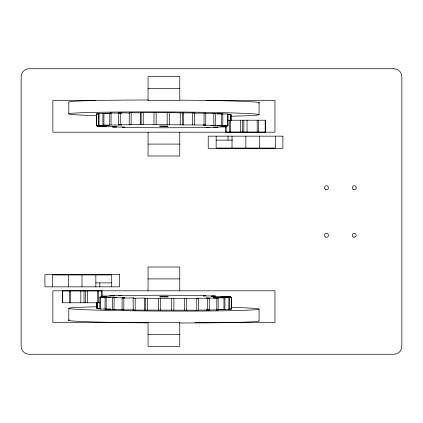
<?xml version="1.0" encoding="UTF-8"?>
<svg xmlns="http://www.w3.org/2000/svg" width="423" height="423" viewBox="0 0 423 423"><rect width="100%" height="100%" fill="white"/><g stroke="black" fill="none" stroke-linecap="round" stroke-linejoin="round"><path stroke-width="0.63" d="M68.769 113.924L68.822 102.033M68.769 320.28L68.822 308.388M106.744 126.266L97.179 126.123L96.893 126.065L105.068 125.98L96.529 125.795L96.576 113.903L98.538 113.835M96.529 125.795L96.719 113.85M96.656 302.419L96.772 308.309M100.394 308.732L96.994 308.637L97.02 302.688M97.279 308.69L97.306 302.746M98.464 125.483L98.517 113.586L109.16 113.501L102.963 113.301L102.911 125.197L109.113 125.393L96.671 125.742M99.03 125.43L99.082 113.538M99.839 297.073L99.786 308.964L110.773 309.128L105.047 309.287L105.1 297.39L110.826 297.237L99.839 297.073L106.892 296.951L101.663 296.851M100.494 309.017L100.547 297.126M102.911 125.197L103.884 125.15L103.936 113.258L109.753 113.285M112.566 309.35L106.147 309.335L106.199 297.443L105.1 297.39M109.705 124.944L109.758 113.052L121.687 113.078L118.63 112.851L118.577 124.743L121.634 124.965L103.884 125.15M111.043 124.907L111.09 113.015M122.517 309.594L112.571 309.583L112.624 297.692L116.801 297.501L106.199 297.443M114.02 309.631L114.073 297.739L112.624 297.692M118.577 124.743L120.227 124.716L120.28 112.819L129.85 112.946M133.626 309.842L122.073 309.848L122.125 297.956L124.611 297.755L114.073 297.739M123.817 309.89L123.865 297.998L122.125 297.956M120.227 124.716L130.527 124.822L129.189 124.595L129.242 112.703L140.637 112.841M194.252 113.158L205.805 113.153L205.752 125.044L183.376 124.875L183.476 112.92L169.396 112.645L140.674 112.692L140.706 124.727L131.093 124.579L131.146 112.682M187.162 310.175L133.182 310.07L133.15 298.099L133.98 297.961L123.865 297.998M135.154 310.107L135.201 298.21L142.176 298.088L144.502 298.125L144.402 310.08M140.484 124.663L141.139 124.51L141.187 112.613M183.376 124.875L143.217 124.499L143.27 112.608M145.475 310.244L145.523 298.352L144.449 298.189M147.595 310.265L147.648 298.374L198.683 298.405L198.636 310.297L187.236 310.159M153.956 124.484L154.004 112.592M156.135 124.484L156.182 112.592M158.477 310.355L158.53 298.464M160.671 310.371L160.719 298.474M167.154 124.526L167.207 112.629M169.348 124.536L169.396 112.645M171.69 310.408L171.743 298.516M173.869 310.408L173.922 298.516M180.23 124.626L180.277 112.735M182.35 124.648L182.403 112.756M184.608 310.392L184.661 298.501M186.686 310.387L186.739 298.49M192.671 124.79L192.724 112.893L194.776 113.01L194.025 113.153M194.643 124.822L194.691 112.93M196.732 310.318L196.78 298.421M204.008 125.002L204.06 113.11M207.598 310.181L207.645 298.284L209.3 298.257L209.248 310.149L198.953 310.043M213.853 113.369L215.302 113.417L215.254 125.308L213.805 125.261L213.853 113.369L205.636 113.406M216.782 309.985L216.835 298.093L218.173 298.056L218.12 309.948L206.191 309.922L209.248 310.149M221.731 113.665L222.826 113.713L222.778 125.61L221.678 125.557L221.731 113.665L215.307 113.65M223.941 309.742L223.989 297.85L224.962 297.803L224.914 309.699L218.12 309.715M227.384 113.983L228.087 114.036L228.039 125.927L227.331 125.874L227.384 113.983L217.105 113.872L222.826 113.713M228.795 309.462L228.843 297.57L229.414 297.517L229.361 309.414L218.712 309.499L224.914 309.699M230.572 120.254L230.593 114.31L227.484 114.268M230.858 120.312L230.884 114.363L230.593 114.31M231.222 120.581L231.106 114.691M231.154 309.15L231.349 297.205L231.296 309.097L229.335 309.165M259.056 114.612L259.103 102.72M259.056 320.967L259.103 309.076M183.476 112.92L192.724 112.893M205.752 125.044L203.267 125.245L213.805 125.261M122.073 309.848L122.638 309.773M133.848 309.848L133.182 310.07M215.302 113.417L212.663 113.549M215.254 125.308L211.119 125.488L221.678 125.557M112.571 309.583L115.215 309.451M102.963 113.301L103.936 113.258M106.739 126.276L99.685 126.392L116.648 126.826L112.47 127.011L113.919 127.059L124.457 127.074L121.972 127.281L123.717 127.318L160.571 127.799L207.492 127.609L209.147 127.582L206.091 127.36L216.682 127.413L218.019 127.376L213.298 127.159L225.459 126.895M220.986 126.049L228.039 125.927M221.139 296.724L228.187 296.608L211.225 296.174L215.402 295.989L213.953 295.941L203.437 295.931L205.906 295.719L167.307 295.201L120.381 295.391L118.731 295.418L121.782 295.64L111.196 295.587L109.858 295.624L114.575 295.841L102.419 296.105M222.778 125.61L217.052 125.763L227.331 125.874M118.63 112.851L120.28 112.819M228.171 114.4L230.884 114.363M96.994 308.637L99.701 308.6M129.189 124.595L131.093 124.579M231.207 297.258L221.948 297.343L229.414 297.517M225.369 126.318L222.657 126.345L225.517 126.429M102.509 296.682L105.221 296.655L102.355 296.571M141.139 124.51L143.217 124.499M226.226 126.609L221.795 126.662L226.189 126.763M101.652 296.391L106.083 296.338L101.689 296.237M228.843 297.57L218.802 297.602L224.962 297.803M148.05 88.566L179.775 88.566M95.836 100.463L52.875 100.463L52.875 132.188L274.95 132.188L274.95 100.463L206.033 100.463M227.786 120.222L265.358 120.222L265.358 132.119L225.861 132.119L225.861 126.17M216.153 140.119L232.581 140.119M148.05 144.084L179.775 144.084M148.05 278.916L179.775 278.916M95.73 282.881L111.72 282.881M100.092 302.778L62.519 302.778L62.519 290.881L102.017 290.881L102.017 296.83M194.977 322.538L274.95 322.538L274.95 290.813L52.875 290.813L52.875 322.538L179.775 322.538L179.775 346.331L148.05 346.331L148.05 322.538M148.05 334.434L179.775 334.434M223.989 297.85L213.451 297.834L218.173 298.056M216.835 298.093L206.239 298.025L209.3 298.257M226.21 126.149L220.98 126.054M145.523 298.352L147.648 298.374M207.645 298.284L197.345 298.178L198.683 298.405M133.234 298.178L135.201 298.21M96.576 113.903L98.839 113.946M231.349 297.205L222.81 297.02L230.984 296.935L230.699 296.877L221.134 296.735M229.033 309.054L231.296 309.097M105.047 309.287L106.147 309.335M109.758 113.052L111.149 113.131M216.729 309.869L218.12 309.948M129.856 112.862L129.242 112.703M275.32 136.153L275.32 148.05L216.153 148.05L216.153 136.153M265.179 120.222L265.179 132.119M259.458 136.153L259.458 148.05M258.316 120.222L258.316 132.119M257.184 120.222L257.184 132.119M247.053 120.222L247.053 132.119M245.869 136.153L245.869 148.05M243.828 120.222L243.828 132.119M242.411 120.222L242.411 132.119M240.544 120.222L240.544 132.119M232.016 136.153L232.016 148.05M230.387 120.222L230.387 132.119M229.509 120.222L229.509 132.119M228.05 136.153L228.05 140.119M226.041 126.17L226.041 132.119M179.775 132.188L179.775 155.981L148.05 155.981L148.05 132.188M179.775 290.813L179.775 267.019L148.05 267.019L148.05 290.813M111.72 286.847L111.72 274.95L52.552 274.95L52.552 286.847M101.837 290.881L101.837 296.83M99.823 282.881L99.823 286.847M98.369 290.881L98.369 302.778M97.491 290.881L97.491 302.778M95.857 274.95L95.857 286.847M87.334 290.881L87.334 302.778M85.467 290.881L85.467 302.778M84.045 290.881L84.045 302.778M82.009 274.95L82.009 286.847M80.825 290.881L80.825 302.778M70.694 290.881L70.694 302.778M69.562 290.881L69.562 302.778M68.415 274.95L68.415 286.847M62.699 290.881L62.699 302.778M231.402 307.373A95.175 2.337 0.2 0 1 231.122 310.672A95.175 2.337 0.2 0 1 96.523 310.091A95.175 2.337 0.2 0 1 96.804 306.791M258.691 320.814A95.175 2.337 0.2 0 1 179.394 322.992M147.775 322.855A95.175 2.337 0.2 0 1 69.261 319.978M96.476 115.627A95.175 2.337 0.2 0 1 96.756 112.328A95.175 2.337 0.2 0 1 231.349 112.909A95.175 2.337 0.2 0 1 231.069 116.209M180.098 100.145A95.175 2.337 0.2 0 1 258.612 103.022M69.187 102.186A95.175 2.337 0.2 0 1 148.478 100.008M159.672 126.133L168.063 126.181L159.704 126.128M159.825 296.814L168.217 296.856L159.825 296.814M393.919 68.738L29.081 68.738A7.931 7.931 0 0 0 21.15 76.669L21.15 346.331A7.931 7.931 0 0 0 29.081 354.263L393.919 354.263A7.931 7.931 0 0 0 401.85 346.331L401.85 76.669A7.931 7.931 0 0 0 393.919 68.738M179.775 76.669L148.05 76.669L148.05 100.463L179.775 100.463L179.775 76.669M282.881 136.153L208.222 136.153L208.222 148.367L282.881 148.367L282.881 136.153M119.651 274.633L44.944 274.633L44.944 286.847L119.651 286.847L119.651 274.633M353.247 189.409A1.983 1.983 0 0 0 356.245 187.733A1.983 1.983 0 0 0 353.295 185.977A1.983 1.983 0 0 0 353.247 189.409M325.499 189.414A1.983 1.983 0 0 0 328.486 187.722A1.983 1.983 0 0 0 325.525 185.983A1.983 1.983 0 0 0 325.499 189.414M325.477 236.991A1.983 1.983 0 0 0 328.486 235.336A1.983 1.983 0 0 0 325.546 233.554A1.983 1.983 0 0 0 325.477 236.991M353.163 236.943A1.983 1.983 0 0 0 356.24 235.426A1.983 1.983 0 0 0 353.385 233.517A1.983 1.983 0 0 0 353.163 236.943"/></g></svg>
